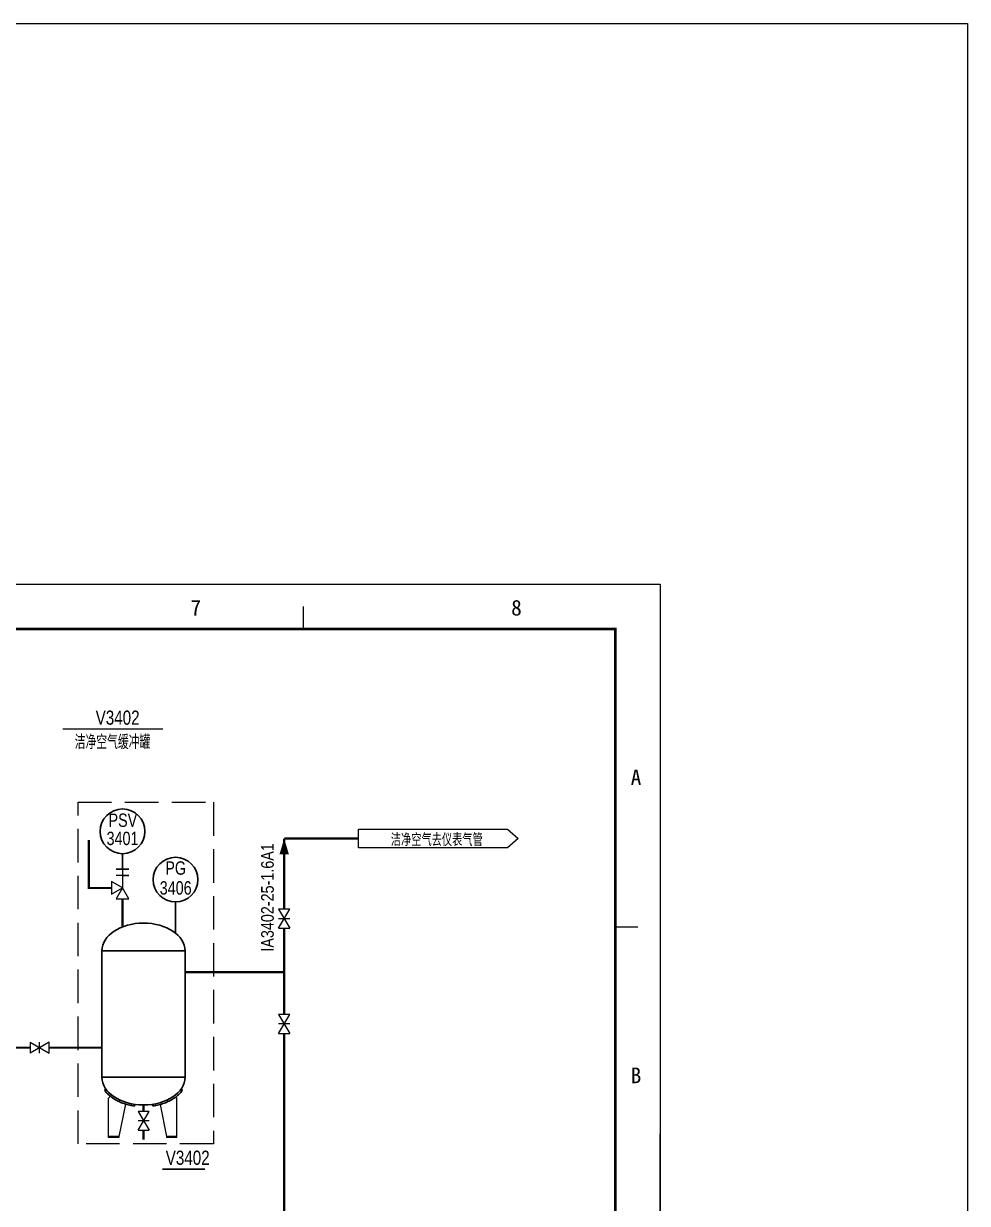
# Model space of a CAD drawing. Header units: millimetres. Extents: x 9671 to 25689, y -17516 to -2951.
# Drawn here: x 24832.7 to 25043.9, y -3214.5 to -2950.5 of the extents above; entities that cross this region are included whole.
import ezdxf
from ezdxf.enums import TextEntityAlignment as Align

# ---------------------------------------------------------------- set-up
doc = ezdxf.new("R2010")
doc.units = ezdxf.units.MM
doc.linetypes.add('CENTER', pattern=[50.8, 31.75, -6.35, 6.35, -6.35])
doc.linetypes.add('DASH', pattern=[0.35, 0.25, -0.1])
for name, color, linetype in [('PUB_TEXT', 7, 'Continuous'), ('sb', 2, 'Continuous'), ('图框', 4, 'Continuous'), ('均压线', 7, 'BALANCE_LINE')]:
    doc.layers.add(name, color=color, linetype=linetype)
doc.layers.add('放空气管', color=7, linetype='o_LINE', lineweight=30)
doc.layers.add('设备', color=4, linetype='Continuous', lineweight=30)
doc.styles.add('QSDI', font='SimSun.ttf', dxfattribs={"width": 0.8})
doc.styles.add('SEI', font='vcadtxt1.shx', dxfattribs={"width": 0.8, "bigfont": 'vcadhz.shx'})
doc.styles.add('XUE 100', font='vcadtxt1.shx', dxfattribs={"width": 0.85, "bigfont": 'vcadhz.shx'})
doc.styles.add('标准绘图汉字', font='VCADTXT1', dxfattribs={"width": 0.8, "bigfont": 'VCADHZ'})
doc.linetypes.add('BALANCE_LINE', pattern='A,12.7,-1.54,["||",Standard,S=1.54,R=0,X=-0.635,Y=-0.635],-1.54', length=15.78)
doc.linetypes.add('o_LINE', pattern='A,0.5,-0.2,["o",Standard,S=0.1,R=0,X=-0.1,Y=-0.05],-0.2', length=0.9)

# ---------------------------------------------------------------- blocks, each defined once
blk = doc.blocks.new('2#图框，横')
for p, q in [((7777.69, 420), (8371.69, 420)), ((8371.69, 420), (8371.69, 0)), ((8291.82, 415), (8291.82, 410)), ((8361.69, 343.33), (8366.69, 343.33)), ((8371.69, 0), (8371.69, 297))]:
    blk.add_line(p, q)
blk.add_lwpolyline([(7802.69, 10, 1, 1, 0), (7802.69, 410, 0.6, 0.6, 0), (8361.69, 410, 0.6, 0.6, 0), (8361.69, 10, 0.6, 0.6, 0)], format="xyseb", close=True)
at = {"style": 'QSDI'}
for s, p in [('7', (8266.61, 412.98)), ('8', (8338.36, 412.98)), ('A', (8365.11, 375.02)), ('B', (8365.11, 308.32))]:
    blk.add_text(s, height=3.5, dxfattribs=at).set_placement(p)

msp = doc.modelspace()

# ---------------------------------------------------------------- linework, layer by layer
for p, q in [((24852.15, -3190.57), (24851.76, -3190.96)), ((24851.76, -3199.81), (24851.76, -3190.96)), ((24866.79, -3190.74), (24867.02, -3190.97)), ((24867.02, -3199.82), (24867.02, -3190.97)), ((24855.54, -3192.32), (24854.04, -3199.56)), ((24863.26, -3192.42), (24864.75, -3199.57)), ((24854.04, -3199.56), (24851.76, -3199.56)), ((24854.04, -3199.81), (24851.76, -3199.81)), ((24854.04, -3199.56), (24854.04, -3199.81)), ((24867.02, -3199.57), (24864.75, -3199.57)), ((24864.75, -3199.57), (24864.75, -3199.82)), ((24867.02, -3199.82), (24864.75, -3199.82))]:
    msp.add_line(p, q)
at = {"color": 1, "linetype": 'CENTER'}
for p, q in [((24852.9, -3199.81), (24852.9, -3199.56)), ((24865.88, -3199.82), (24865.88, -3199.57))]:
    msp.add_line(p, q, dxfattribs=at)
at = {"elevation": 27.37}
msp.add_lwpolyline([(24891.05, -3132.9, 0, 2.12, 0), (24891.05, -3136.43, 2.12, 2.12, 0)], format="xyseb", dxfattribs=at)
at = {"layer": 'sb', "color": 4}
msp.add_lwpolyline([(22720.71, -2950.5), (25043.94, -2950.5), (25043.94, -3579.58), (22720.71, -3579.58)], close=True, dxfattribs=at)
at = {"layer": 'sb', "linetype": 'DASH', "ltscale": 30}
msp.add_lwpolyline([(24844.91, -3124.78), (24875.23, -3124.78), (24875.23, -3201.22), (24844.91, -3201.22)], close=True, dxfattribs=at)
at = {"layer": '图框', "color": 2}
for p, q in [((24854.87, -3138.3), (24854.87, -3137.72)), ((24854.87, -3138.3), (24854.87, -3139.72)), ((24856.28, -3139.72), (24853.46, -3139.72)), ((24853.46, -3139.72), (24854.87, -3139.72)), ((24856.28, -3141.13), (24853.46, -3141.13)), ((24854.87, -3139.72), (24856.28, -3139.72)), ((24854.87, -3139.72), (24854.87, -3141.13)), ((24854.87, -3141.13), (24856.28, -3141.13)), ((24854.87, -3141.13), (24854.87, -3143.95)), ((24854.87, -3143.95), (24852.43, -3142.54)), ((24852.43, -3142.54), (24852.43, -3145.37)), ((24852.43, -3145.37), (24854.87, -3143.95)), ((24854.87, -3143.95), (24853.46, -3146.4)), ((24856.28, -3146.4), (24854.87, -3143.95)), ((24853.46, -3146.4), (24856.28, -3146.4)), ((24854.87, -3146.4), (24854.87, -3152.67)), ((24892.28, -3148.72, 27.37), (24889.81, -3148.72, 27.37)), ((24889.81, -3148.72, 27.37), (24892.28, -3152.95, 27.37)), ((24889.81, -3152.95, 27.37), (24892.28, -3148.72, 27.37)), ((24892.28, -3150.84, 27.37), (24889.81, -3150.84, 27.37)), ((24889.81, -3152.95, 27.37), (24892.28, -3152.95, 27.37)), ((24892.28, -3172.26, 27.37), (24889.81, -3172.26, 27.37)), ((24889.81, -3172.26, 27.37), (24892.28, -3176.5, 27.37)), ((24889.81, -3176.5, 27.37), (24892.28, -3172.26, 27.37)), ((24892.28, -3174.38, 27.37), (24889.81, -3174.38, 27.37)), ((24834.21, -3178.46, 27.37), (24834.21, -3180.93, 27.37)), ((24838.45, -3178.46, 27.37), (24834.21, -3180.93, 27.37)), ((24834.21, -3178.46, 27.37), (24838.45, -3180.93, 27.37)), ((24836.33, -3180.93, 27.37), (24836.33, -3178.46, 27.37)), ((24838.45, -3180.93, 27.37), (24838.45, -3178.46, 27.37)), ((24889.81, -3176.5, 27.37), (24892.28, -3176.5, 27.37)), ((24860.81, -3193.95), (24858.34, -3193.95)), ((24858.34, -3193.95), (24860.81, -3198.19)), ((24858.34, -3198.19), (24860.81, -3193.95)), ((24860.81, -3196.07), (24858.34, -3196.07)), ((24858.34, -3198.19), (24860.81, -3198.19))]:
    msp.add_line(p, q, dxfattribs=at)
at = {"layer": '图框', "color": 7, "const_width": 0.353}
for points in [[(24841.46, -3108.38), (24863.92, -3108.38)], [(24863.79, -3206.88), (24873.34, -3206.88)]]:
    msp.add_lwpolyline(points, dxfattribs=at)
at = {"layer": '均压线', "linetype": 'ByBlock', "ltscale": 200}
for p, q in [((24907.65, -3135), (24907.65, -3130.8)), ((24940.99, -3130.8), (24943.39, -3132.9)), ((24943.39, -3132.9), (24940.99, -3135))]:
    msp.add_line(p, q, dxfattribs=at)
for points in [[(24907.65, -3130.8), (24940.99, -3130.8)], [(24940.99, -3135), (24907.65, -3135)]]:
    msp.add_lwpolyline(points, dxfattribs=at)
at = {"layer": '放空气管', "linetype": 'ByBlock', "ltscale": 200}
for p, q in [((24854.87, -3136.28), (24854.87, -3139.72)), ((24866.73, -3147.08), (24866.73, -3153.96)), ((24850.84, -3189.2), (24851.17, -3188.97)), ((24868.3, -3189.2), (24867.98, -3188.97)), ((24857.53, -3192.77), (24857.58, -3192.37)), ((24861.62, -3192.77), (24861.56, -3192.37))]:
    msp.add_line(p, q, dxfattribs=at)
at = {"layer": '放空气管', "linetype": 'ByBlock', "ltscale": 200, "const_width": 0.5, "elevation": 27.37}
for points in [[(24809.62, -3132.9), (24830.2, -3132.9), (24830.2, -3179.7), (24834.21, -3179.7)], [(24891.05, -3132.9), (24891.05, -3148.72)], [(24891.05, -3152.95), (24891.05, -3172.26)], [(24868.87, -3162.82), (24878.56, -3162.82)], [(24878.56, -3162.82), (24891.05, -3162.82)], [(24891.05, -3176.5), (24891.05, -3240.84)], [(24838.45, -3179.7), (24850.28, -3179.7)]]:
    msp.add_lwpolyline(points, dxfattribs=at)
at = {"layer": '放空气管', "linetype": 'ByBlock', "ltscale": 200, "const_width": 0.5}
msp.add_lwpolyline([(24852.43, -3143.95), (24847.32, -3143.95), (24847.32, -3133.24, -1), (24847.32, -3133.24, 1)], format="xyb", dxfattribs=at)
for points in [[(24891.05, -3132.9), (24907.65, -3132.9)], [(24854.87, -3152.67), (24854.87, -3146.4)], [(24859.57, -3192.51), (24859.57, -3193.95)], [(24859.57, -3198.19), (24859.57, -3200.32)]]:
    msp.add_lwpolyline(points, dxfattribs=at)
at = {"layer": '放空气管', "linetype": 'ByBlock', "ltscale": 200}
msp.add_circle((24854.87, -3131.28), 5, dxfattribs=at)
at = {"layer": '放空气管', "color": 7, "linetype": 'ByBlock', "ltscale": 200}
msp.add_circle((24866.73, -3142.08), 5, dxfattribs=at)
at = {"layer": '设备'}
for p, q in [((24850.28, -3158.01), (24850.28, -3186.32)), ((24850.28, -3158.01), (24868.87, -3158.01)), ((24868.87, -3158.01), (24868.87, -3186.32)), ((24868.87, -3186.32), (24850.28, -3186.32))]:
    msp.add_line(p, q, dxfattribs=at)
msp.add_ellipse((24859.57, -3158.01), major_axis=(-9.3, 0), ratio=0.666223, start_param=3.141593, end_param=6.283185, dxfattribs=at)
at = {"layer": '设备', "extrusion": (0, 0, -1)}
msp.add_ellipse((24859.57, -3186.32), major_axis=(-9.3, 0), ratio=0.666223, start_param=3.141593, end_param=6.283185, dxfattribs=at)
at = {"layer": '设备'}
for points in [[(24857.53, -3192.77), (24857.16, -3192.71), (24856.79, -3192.64), (24856.03, -3192.47), (24855.62, -3192.35), (24854.84, -3192.09), (24854.47, -3191.94), (24853.74, -3191.6), (24853.4, -3191.42), (24852.75, -3191.02), (24852.44, -3190.81), (24851.87, -3190.35), (24851.61, -3190.11), (24851.18, -3189.64), (24851, -3189.43), (24850.84, -3189.2)], [(24861.62, -3192.77), (24861.99, -3192.71), (24862.35, -3192.64), (24863.12, -3192.47), (24863.52, -3192.35), (24864.3, -3192.09), (24864.68, -3191.94), (24865.4, -3191.6), (24865.75, -3191.42), (24866.4, -3191.02), (24866.71, -3190.81), (24867.27, -3190.35), (24867.53, -3190.11), (24867.97, -3189.64), (24868.14, -3189.43), (24868.3, -3189.2)]]:
    msp.add_open_spline(points, degree=3, knots=[4.928086, 4.928086, 4.928086, 4.928086, 5.0460498, 5.0460498, 5.1825075, 5.1825075, 5.3189652, 5.3189652, 5.4554229, 5.4554229, 5.5918807, 5.5918807, 5.7283384, 5.7283384, 5.8408071, 5.8408071, 5.8408071, 5.8408071], dxfattribs=at)

# ---------------------------------------------------------------- block references
msp.add_blockref('2#图框，横', (16603.48, -3495.96))

# ---------------------------------------------------------------- texts
at = {"layer": 'PUB_TEXT', "color": 4, "style": 'SEI', "width": 0.8}
for s, p in [('PSV', (24854.95, -3128.79)), ('3401', (24854.87, -3132.86))]:
    msp.add_text(s, height=3, dxfattribs=at).set_placement(p, align=Align.MIDDLE)
at = {"layer": 'PUB_TEXT', "color": 7, "style": 'SEI', "width": 0.8}
for s, p in [('PG', (24866.77, -3139.49)), ('3406', (24866.77, -3143.94))]:
    msp.add_text(s, height=3, dxfattribs=at).set_placement(p, align=Align.MIDDLE)
at = {"layer": '图框', "color": 7, "style": '标准绘图汉字', "width": 0.8}
msp.add_text('洁净空气缓冲罐', height=3.178, dxfattribs=at).set_placement((24852.63, -3111.12), align=Align.MIDDLE)
at = {"layer": '图框', "color": 7, "char_height": 3.178, "width": 2851.3784, "attachment_point": 1, "style": '标准绘图汉字'}
for insert in [(24848.86, -3104.24), (24864.54, -3202.74)]:
    msp.add_mtext('V3402', dxfattribs=dict(at, insert=insert))
at = {"layer": '放空气管', "linetype": 'ByBlock', "ltscale": 200, "insert": (24885.89, -3158.21), "char_height": 2.8252, "width": 2851.3784, "attachment_point": 1, "rotation": 90, "style": 'XUE 100'}
msp.add_mtext('IA3402-25-1.6A1', dxfattribs=at)
at = {"layer": '放空气管', "linetype": 'ByBlock', "ltscale": 200, "style": 'XUE 100', "width": 0.85}
msp.add_attdef('洁净空气去仪表气管', text='', height=2.83, dxfattribs=at).set_placement((24925.2, -3133.17), align=Align.MIDDLE_CENTER)

doc.saveas('drawing.dxf')
